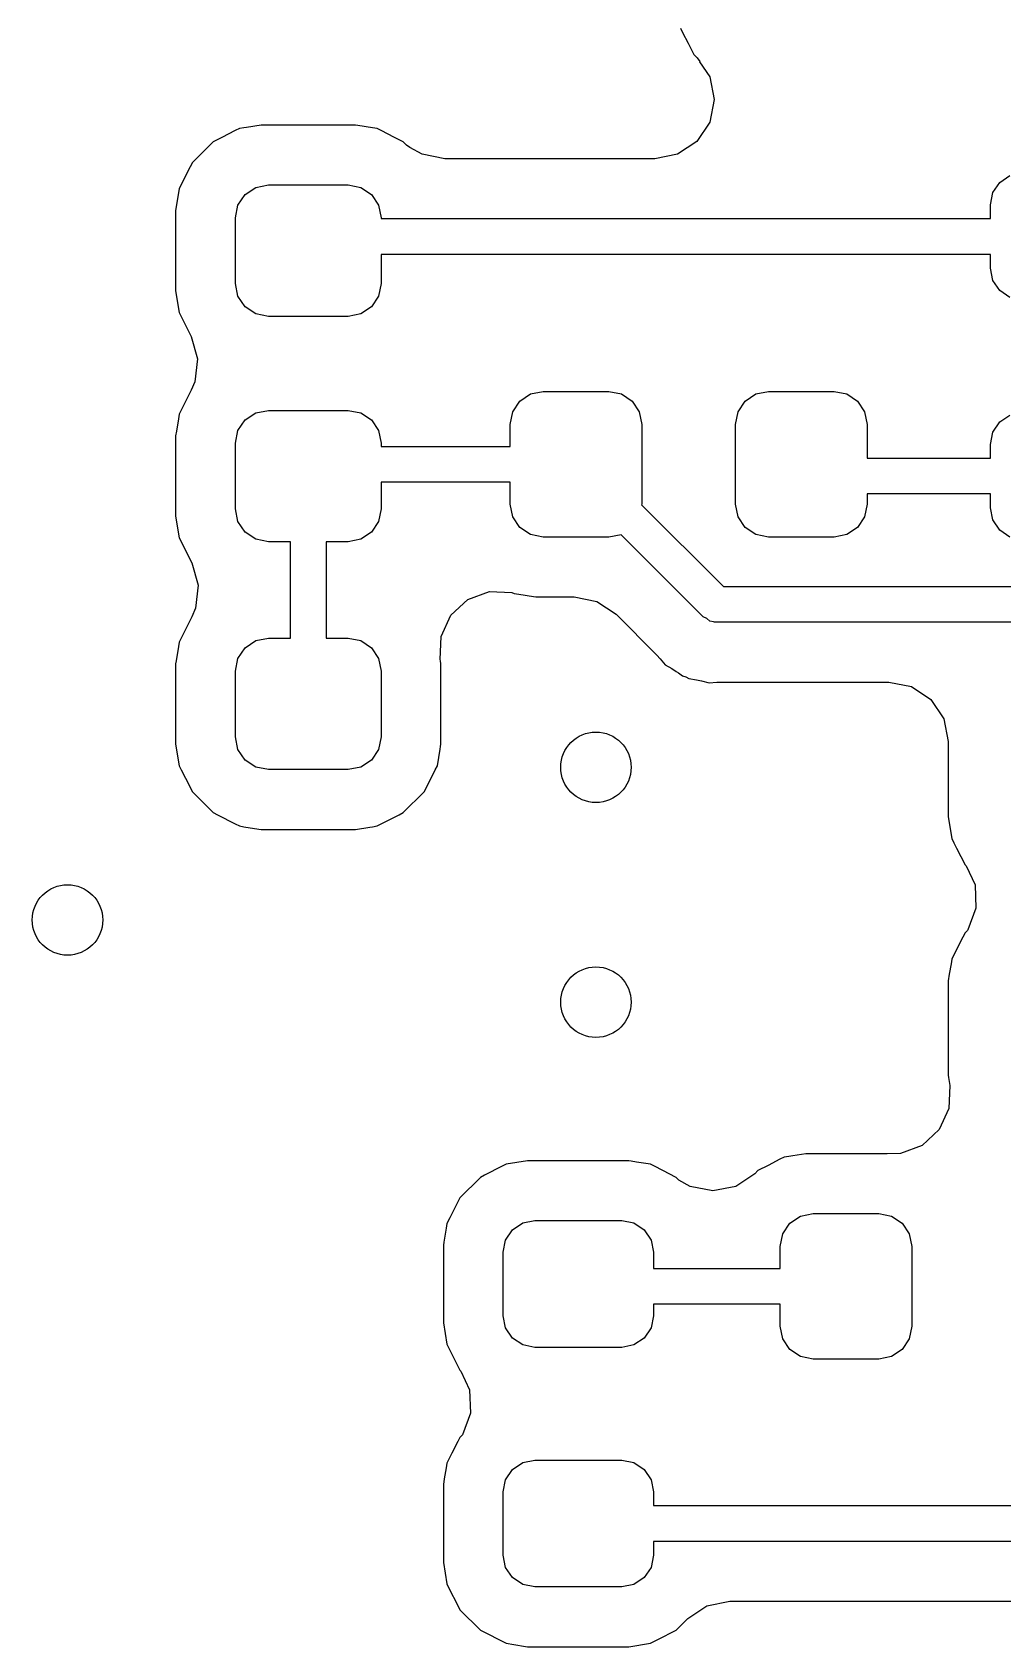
# Model space of a CAD drawing. Extents: x 0.99 to 4.24, y -7.27 to -4.02.
# Drawn here: x 1.8563 to 2.019, y -6.6769 to -6.4063 of the extents above; entities that cross this region are included whole.
import ezdxf

# ---------------------------------------------------------------- set-up
doc = ezdxf.new("R2010")
doc.units = 0
doc.header["$MEASUREMENT"] = 0
doc.layers.add('BLACK', color=7, linetype='CONTINUOUS')

msp = doc.modelspace()

# ---------------------------------------------------------------- linework, layer by layer
at = {"layer": 'BLACK', "linetype": 'CONTINUOUS'}
for p, q in [((1.96497, -6.40565), (1.96532, -6.40635)), ((1.96532, -6.40635), (1.96532, -6.40635)), ((1.96532, -6.40635), (1.96623, -6.40813)), ((1.96623, -6.40813), (1.9672, -6.41003)), ((1.9672, -6.41003), (1.96775, -6.41058)), ((1.96775, -6.41058), (1.96821, -6.41122)), ((1.96821, -6.41122), (1.96818, -6.41125)), ((1.96818, -6.41125), (1.96986, -6.41376)), ((1.96986, -6.41376), (1.97061, -6.41757)), ((1.97061, -6.41757), (1.96986, -6.42138)), ((1.89464, -6.42187), (1.89223, -6.42225)), ((1.90256, -6.42187), (1.89464, -6.42187)), ((1.91008, -6.42187), (1.90256, -6.42187)), ((1.91047, -6.42187), (1.91008, -6.42187)), ((1.91086, -6.42193), (1.91047, -6.42187)), ((1.91334, -6.42232), (1.91086, -6.42193)), ((1.91086, -6.42193), (1.91086, -6.42193)), ((1.96986, -6.42138), (1.9677, -6.42461)), ((1.88662, -6.42468), (1.88314, -6.42816)), ((1.88809, -6.42393), (1.88662, -6.42468)), ((1.89031, -6.4228), (1.88809, -6.42393)), ((1.89101, -6.42245), (1.89031, -6.4228)), ((1.89031, -6.4228), (1.89031, -6.4228)), ((1.89178, -6.42232), (1.89101, -6.42245)), ((1.89223, -6.42225), (1.89178, -6.42232)), ((1.89178, -6.42232), (1.89178, -6.42232)), ((1.91411, -6.42245), (1.91334, -6.42232)), ((1.91481, -6.4228), (1.91411, -6.42245)), ((1.91702, -6.42393), (1.91481, -6.4228)), ((1.91481, -6.4228), (1.91481, -6.4228)), ((1.91849, -6.42468), (1.91702, -6.42393)), ((1.91905, -6.42523), (1.91849, -6.42468)), ((1.9677, -6.42461), (1.96447, -6.42677)), ((1.91959, -6.42563), (1.91905, -6.42523)), ((1.92164, -6.42677), (1.91959, -6.42563)), ((1.92545, -6.42753), (1.92164, -6.42677)), ((1.96065, -6.42753), (1.92545, -6.42753)), ((1.96447, -6.42677), (1.96065, -6.42753)), ((1.88279, -6.42886), (1.88127, -6.43184)), ((1.88314, -6.42816), (1.88279, -6.42886)), ((1.88091, -6.43254), (1.88033, -6.43618)), ((1.88127, -6.43184), (1.88091, -6.43254)), ((1.88127, -6.43184), (1.88127, -6.43184)), ((1.89197, -6.4335), (1.89376, -6.43231)), ((1.89376, -6.43231), (1.89587, -6.43189)), ((1.89587, -6.43189), (1.90925, -6.43189)), ((1.90925, -6.43189), (1.91136, -6.43231)), ((1.91136, -6.43231), (1.91315, -6.4335)), ((2.01733, -6.4332), (2.01849, -6.43148)), ((2.01849, -6.43148), (2.02021, -6.43033)), ((1.89035, -6.4374), (1.89077, -6.43529)), ((1.89077, -6.43529), (1.89197, -6.4335)), ((1.91315, -6.4335), (1.91434, -6.43529)), ((1.91434, -6.43529), (1.91476, -6.4374)), ((2.01693, -6.43524), (2.01733, -6.4332)), ((2.01693, -6.43755), (2.01693, -6.43524)), ((1.88033, -6.43618), (1.88033, -6.44965)), ((1.89035, -6.44843), (1.89035, -6.4374)), ((1.91476, -6.4374), (1.91476, -6.43755)), ((1.91476, -6.43755), (2.01693, -6.43755)), ((2.01693, -6.44355), (1.91476, -6.44355)), ((1.91476, -6.44355), (1.91476, -6.44843)), ((2.01693, -6.44587), (2.01693, -6.44355)), ((2.01733, -6.4479), (2.01693, -6.44587)), ((1.89077, -6.45053), (1.89035, -6.44843)), ((1.91476, -6.44843), (1.91434, -6.45053)), ((2.01849, -6.44962), (2.01733, -6.4479)), ((1.88033, -6.44965), (1.88091, -6.45328)), ((1.89197, -6.45232), (1.89077, -6.45053)), ((1.91434, -6.45053), (1.91315, -6.45232)), ((2.02021, -6.45078), (2.01849, -6.44962)), ((1.88091, -6.45328), (1.88295, -6.45729)), ((1.89376, -6.45352), (1.89197, -6.45232)), ((1.89587, -6.45394), (1.89376, -6.45352)), ((1.90925, -6.45394), (1.89587, -6.45394)), ((1.91136, -6.45352), (1.90925, -6.45394)), ((1.91315, -6.45232), (1.91136, -6.45352)), ((1.88295, -6.45729), (1.88401, -6.46103)), ((1.88401, -6.46103), (1.88355, -6.46489)), ((1.88355, -6.46489), (1.88295, -6.46633)), ((1.88295, -6.46633), (1.88091, -6.47034)), ((1.93684, -6.46994), (1.93803, -6.46815)), ((1.93803, -6.46815), (1.93982, -6.46695)), ((1.93982, -6.46695), (1.94193, -6.46654)), ((1.94193, -6.46654), (1.95295, -6.46654)), ((1.95295, -6.46654), (1.95506, -6.46695)), ((1.95506, -6.46695), (1.95685, -6.46815)), ((1.95685, -6.46815), (1.95804, -6.46994)), ((1.97463, -6.46994), (1.97583, -6.46815)), ((1.97583, -6.46815), (1.97762, -6.46695)), ((1.97762, -6.46695), (1.97972, -6.46654)), ((1.97972, -6.46654), (1.99075, -6.46654)), ((1.99075, -6.46654), (1.99286, -6.46695)), ((1.99286, -6.46695), (1.99465, -6.46815)), ((1.99465, -6.46815), (1.99584, -6.46994)), ((1.88091, -6.47034), (1.88079, -6.47111)), ((1.89197, -6.4713), (1.89376, -6.4701)), ((1.89376, -6.4701), (1.89587, -6.46969)), ((1.89587, -6.46969), (1.90925, -6.46969)), ((1.90925, -6.46969), (1.91136, -6.4701)), ((1.91136, -6.4701), (1.91315, -6.4713)), ((1.93642, -6.47205), (1.93684, -6.46994)), ((1.95804, -6.46994), (1.95846, -6.47205)), ((1.97421, -6.47205), (1.97463, -6.46994)), ((1.99584, -6.46994), (1.99626, -6.47205)), ((2.01849, -6.47164), (2.02021, -6.47048)), ((1.88046, -6.47316), (1.88033, -6.47397)), ((1.88079, -6.47111), (1.88046, -6.47316)), ((1.89035, -6.4752), (1.89077, -6.47309)), ((1.89077, -6.47309), (1.89197, -6.4713)), ((1.91315, -6.4713), (1.91434, -6.47309)), ((1.91434, -6.47309), (1.91476, -6.4752)), ((1.93642, -6.47574), (1.93642, -6.47205)), ((1.95846, -6.47205), (1.95846, -6.48543)), ((1.97421, -6.48543), (1.97421, -6.47205)), ((1.99626, -6.47205), (1.99626, -6.47771)), ((2.01693, -6.47539), (2.01733, -6.47336)), ((2.01733, -6.47336), (2.01849, -6.47164)), ((1.88033, -6.47397), (1.88033, -6.48744)), ((1.89035, -6.48622), (1.89035, -6.4752)), ((1.91476, -6.4752), (1.91476, -6.47574)), ((1.91476, -6.47574), (1.93642, -6.47574)), ((2.01693, -6.47771), (2.01693, -6.47539)), ((1.99626, -6.47771), (2.01693, -6.47771)), ((1.93642, -6.48174), (1.91476, -6.48174)), ((1.91476, -6.48174), (1.91476, -6.48622)), ((1.93642, -6.48543), (1.93642, -6.48174)), ((2.01693, -6.48371), (1.99626, -6.48371)), ((1.99626, -6.48371), (1.99626, -6.48543)), ((2.01693, -6.48602), (2.01693, -6.48371)), ((1.89077, -6.48833), (1.89035, -6.48622)), ((1.91476, -6.48622), (1.91434, -6.48833)), ((1.93684, -6.48754), (1.93642, -6.48543)), ((1.95846, -6.48543), (1.95845, -6.48551)), ((1.95845, -6.48551), (1.97216, -6.49921)), ((1.97463, -6.48754), (1.97421, -6.48543)), ((1.99626, -6.48543), (1.99584, -6.48754)), ((2.01733, -6.48806), (2.01693, -6.48602)), ((1.88033, -6.48744), (1.88091, -6.49108)), ((1.89197, -6.49012), (1.89077, -6.48833)), ((1.91434, -6.48833), (1.91315, -6.49012)), ((1.93803, -6.48933), (1.93684, -6.48754)), ((1.93982, -6.49053), (1.93803, -6.48933)), ((1.97583, -6.48933), (1.97463, -6.48754)), ((1.97762, -6.49053), (1.97583, -6.48933)), ((1.99465, -6.48933), (1.99286, -6.49053)), ((1.99584, -6.48754), (1.99465, -6.48933)), ((2.01849, -6.48978), (2.01733, -6.48806)), ((2.02021, -6.49093), (2.01849, -6.48978)), ((1.88091, -6.49108), (1.88305, -6.49528)), ((1.89376, -6.49131), (1.89197, -6.49012)), ((1.89587, -6.49173), (1.89376, -6.49131)), ((1.89956, -6.49173), (1.89587, -6.49173)), ((1.89956, -6.50787), (1.89956, -6.49173)), ((1.90925, -6.49173), (1.90556, -6.49173)), ((1.90556, -6.49173), (1.90556, -6.50787)), ((1.91136, -6.49131), (1.90925, -6.49173)), ((1.91315, -6.49012), (1.91136, -6.49131)), ((1.94193, -6.49094), (1.93982, -6.49053)), ((1.95295, -6.49094), (1.94193, -6.49094)), ((1.955, -6.49054), (1.95295, -6.49094)), ((1.96879, -6.50433), (1.955, -6.49054)), ((1.97972, -6.49094), (1.97762, -6.49053)), ((1.99075, -6.49094), (1.97972, -6.49094)), ((1.99286, -6.49053), (1.99075, -6.49094)), ((1.88305, -6.49528), (1.88411, -6.49902)), ((1.88411, -6.49902), (1.88365, -6.50288)), ((1.92931, -6.50141), (1.93295, -6.50006)), ((1.93295, -6.50006), (1.93672, -6.50021)), ((1.93672, -6.50021), (1.93707, -6.50039)), ((1.93707, -6.50039), (1.93784, -6.50051)), ((1.93784, -6.50051), (1.93784, -6.50051)), ((1.93784, -6.50051), (1.94032, -6.5009)), ((1.97216, -6.49921), (2.05143, -6.49921)), ((1.88365, -6.50288), (1.88305, -6.50432)), ((1.92645, -6.50405), (1.92931, -6.50141)), ((1.94032, -6.5009), (1.94032, -6.5009)), ((1.94032, -6.5009), (1.94071, -6.50096)), ((1.94071, -6.50096), (1.94162, -6.50096)), ((1.94162, -6.50096), (1.94713, -6.50096)), ((1.94713, -6.50096), (1.95094, -6.50172)), ((1.95094, -6.50172), (1.95417, -6.50388)), ((1.88305, -6.50432), (1.88091, -6.50853)), ((1.92482, -6.50758), (1.92645, -6.50405)), ((1.95417, -6.50388), (1.961, -6.51071)), ((1.96939, -6.50461), (1.96879, -6.50433)), ((1.96989, -6.50503), (1.96939, -6.50461)), ((1.97053, -6.50515), (1.96989, -6.50503)), ((1.97065, -6.5052), (1.97053, -6.50515)), ((1.97073, -6.50518), (1.97065, -6.5052)), ((1.97091, -6.50521), (1.97073, -6.50518)), ((2.05018, -6.50521), (1.97091, -6.50521)), ((1.88091, -6.50853), (1.88079, -6.5093)), ((1.89197, -6.50949), (1.89376, -6.50829)), ((1.89376, -6.50829), (1.89587, -6.50787)), ((1.89587, -6.50787), (1.89956, -6.50787)), ((1.90556, -6.50787), (1.90925, -6.50787)), ((1.90925, -6.50787), (1.91136, -6.50829)), ((1.91136, -6.50829), (1.91315, -6.50949)), ((1.92467, -6.51146), (1.92482, -6.50758)), ((1.88079, -6.5093), (1.88041, -6.51167)), ((1.89035, -6.51339), (1.89077, -6.51128)), ((1.89077, -6.51128), (1.89197, -6.50949)), ((1.91315, -6.50949), (1.91434, -6.51128)), ((1.91434, -6.51128), (1.91476, -6.51339)), ((1.92471, -6.5117), (1.92467, -6.51146)), ((1.961, -6.51071), (1.96158, -6.51135)), ((1.96158, -6.51135), (1.96242, -6.51234)), ((1.88041, -6.51167), (1.88033, -6.51216)), ((1.88033, -6.51216), (1.88033, -6.52563)), ((1.89035, -6.52441), (1.89035, -6.51339)), ((1.91476, -6.51339), (1.91476, -6.52441)), ((1.92478, -6.51216), (1.92471, -6.5117)), ((1.92478, -6.52563), (1.92478, -6.51216)), ((1.96242, -6.51234), (1.96353, -6.51299)), ((1.96353, -6.51299), (1.96427, -6.51345)), ((1.96427, -6.51345), (1.96461, -6.51369)), ((1.96461, -6.51369), (1.96461, -6.51369)), ((1.96461, -6.51369), (1.96533, -6.51419)), ((1.96533, -6.51419), (1.96589, -6.51434)), ((1.96589, -6.51434), (1.96639, -6.51464)), ((1.96639, -6.51464), (1.96766, -6.51486)), ((1.96766, -6.51486), (1.96851, -6.51505)), ((1.96851, -6.51505), (1.96976, -6.51538)), ((1.96976, -6.51538), (1.97105, -6.51527)), ((1.97105, -6.51527), (1.97192, -6.51523)), ((1.97192, -6.51523), (1.9999, -6.51523)), ((1.9999, -6.51523), (2.00371, -6.51599)), ((2.00371, -6.51599), (2.00694, -6.51815)), ((2.00694, -6.51815), (2.0091, -6.52138)), ((2.0091, -6.52138), (2.00986, -6.52519)), ((1.89077, -6.52652), (1.89035, -6.52441)), ((1.91476, -6.52441), (1.91434, -6.52652)), ((1.88033, -6.52563), (1.88091, -6.52927)), ((1.89197, -6.52831), (1.89077, -6.52652)), ((1.91434, -6.52652), (1.91315, -6.52831)), ((1.92421, -6.52927), (1.92465, -6.52649)), ((1.92465, -6.52649), (1.92472, -6.52602)), ((1.92472, -6.52602), (1.92478, -6.52563)), ((1.92472, -6.52602), (1.92472, -6.52602)), ((2.00986, -6.52519), (2.00986, -6.53135)), ((1.88091, -6.52927), (1.88127, -6.52997)), ((1.88127, -6.52997), (1.88127, -6.52997)), ((1.88127, -6.52997), (1.88197, -6.53135)), ((1.89376, -6.5295), (1.89197, -6.52831)), ((1.89587, -6.52992), (1.89376, -6.5295)), ((1.90925, -6.52992), (1.89587, -6.52992)), ((1.91136, -6.5295), (1.90925, -6.52992)), ((1.91315, -6.52831), (1.91136, -6.5295)), ((1.92315, -6.53135), (1.92385, -6.52997)), ((1.92385, -6.52997), (1.92421, -6.52927)), ((1.92385, -6.52997), (1.92385, -6.52997)), ((1.88197, -6.53135), (1.88314, -6.53365)), ((1.92197, -6.53365), (1.92315, -6.53135)), ((2.00986, -6.53135), (2.00986, -6.53784)), ((1.88314, -6.53365), (1.88662, -6.53713)), ((1.91849, -6.53713), (1.92197, -6.53365)), ((1.88662, -6.53713), (1.88732, -6.53749)), ((1.88732, -6.53749), (1.89031, -6.53901)), ((1.91481, -6.53901), (1.9178, -6.53749)), ((1.9178, -6.53749), (1.91849, -6.53713)), ((2.00986, -6.53784), (2.01044, -6.54147)), ((1.89031, -6.53901), (1.89031, -6.53901)), ((1.89031, -6.53901), (1.89101, -6.53936)), ((1.89101, -6.53936), (1.89178, -6.53949)), ((1.89178, -6.53949), (1.89426, -6.53988)), ((1.89426, -6.53988), (1.89426, -6.53988)), ((1.89426, -6.53988), (1.89464, -6.53994)), ((1.89464, -6.53994), (1.89504, -6.53994)), ((1.89504, -6.53994), (1.90256, -6.53994)), ((1.90256, -6.53994), (1.91047, -6.53994)), ((1.91047, -6.53994), (1.91289, -6.53956)), ((1.91289, -6.53956), (1.91334, -6.53949)), ((1.91334, -6.53949), (1.91411, -6.53936)), ((1.91334, -6.53949), (1.91334, -6.53949)), ((1.91411, -6.53936), (1.91481, -6.53901)), ((1.91481, -6.53901), (1.91481, -6.53901)), ((2.01044, -6.54147), (2.01079, -6.54217)), ((2.01079, -6.54217), (2.01079, -6.54217)), ((2.01079, -6.54217), (2.01126, -6.54309)), ((2.01126, -6.54309), (2.01267, -6.54586)), ((2.01267, -6.54586), (2.01289, -6.54607)), ((2.01289, -6.54607), (2.01435, -6.54925)), ((2.01435, -6.54925), (2.0145, -6.55313)), ((2.0145, -6.55313), (2.01316, -6.55678)), ((2.01267, -6.55729), (2.01232, -6.55799)), ((2.0131, -6.55686), (2.01267, -6.55729)), ((2.01316, -6.55678), (2.0131, -6.55686)), ((2.01232, -6.55799), (2.01079, -6.56098)), ((2.01032, -6.56245), (2.01003, -6.56423)), ((2.01044, -6.56168), (2.01032, -6.56245)), ((2.01079, -6.56098), (2.01044, -6.56168)), ((2.01079, -6.56098), (2.01079, -6.56098)), ((2.01003, -6.56423), (2.00986, -6.56531)), ((2.00986, -6.56531), (2.00986, -6.58114)), ((2.00986, -6.58114), (2.00992, -6.58153)), ((2.00992, -6.58153), (2.00992, -6.58153)), ((2.00992, -6.58153), (2.01013, -6.58286)), ((2.01013, -6.58286), (2.00998, -6.58674)), ((2.00998, -6.58674), (2.00835, -6.59027)), ((2.00835, -6.59027), (2.0055, -6.59291)), ((1.98165, -6.59524), (1.97966, -6.59626)), ((1.98235, -6.59489), (1.98165, -6.59524)), ((1.98165, -6.59524), (1.98165, -6.59524)), ((1.98312, -6.59476), (1.98235, -6.59489)), ((1.98379, -6.59466), (1.98312, -6.59476)), ((1.98312, -6.59476), (1.98312, -6.59476)), ((1.98598, -6.59431), (1.98379, -6.59466)), ((1.99271, -6.59431), (1.98598, -6.59431)), ((1.99906, -6.59431), (1.99271, -6.59431)), ((1.99945, -6.59431), (1.99906, -6.59431)), ((1.99964, -6.59434), (1.99945, -6.59431)), ((2.00185, -6.59425), (1.99964, -6.59434)), ((2.0055, -6.59291), (2.00185, -6.59425)), ((1.93212, -6.59791), (1.93143, -6.59827)), ((1.93505, -6.59642), (1.93212, -6.59791)), ((1.93212, -6.59791), (1.93212, -6.59791)), ((1.93575, -6.59606), (1.93505, -6.59642)), ((1.93934, -6.59549), (1.93575, -6.59606)), ((1.94783, -6.59549), (1.93934, -6.59549)), ((1.95593, -6.59549), (1.94783, -6.59549)), ((1.95632, -6.59549), (1.95593, -6.59549)), ((1.95671, -6.59555), (1.95632, -6.59549)), ((1.95762, -6.5957), (1.95671, -6.59555)), ((1.95671, -6.59555), (1.95671, -6.59555)), ((1.95992, -6.59606), (1.95762, -6.5957)), ((1.96061, -6.59642), (1.95992, -6.59606)), ((1.962, -6.59712), (1.96061, -6.59642)), ((1.96061, -6.59642), (1.96061, -6.59642)), ((1.96424, -6.59827), (1.962, -6.59712)), ((1.97741, -6.59767), (1.97677, -6.59814)), ((1.97796, -6.59712), (1.97741, -6.59767)), ((1.97966, -6.59626), (1.97796, -6.59712)), ((1.93143, -6.59827), (1.92799, -6.6017)), ((1.96471, -6.59873), (1.96424, -6.59827)), ((1.9666, -6.59979), (1.96471, -6.59873)), ((1.97041, -6.60055), (1.9666, -6.59979)), ((1.97422, -6.59979), (1.97041, -6.60055)), ((1.97675, -6.5981), (1.97422, -6.59979)), ((1.97677, -6.59814), (1.97675, -6.5981)), ((1.92763, -6.6024), (1.92629, -6.60504)), ((1.92799, -6.6017), (1.92763, -6.6024)), ((1.92763, -6.6024), (1.92763, -6.6024)), ((1.92579, -6.60603), (1.92566, -6.6068)), ((1.92629, -6.60504), (1.92579, -6.60603)), ((1.93679, -6.60707), (1.93852, -6.60592)), ((1.93852, -6.60592), (1.94055, -6.60551)), ((1.94055, -6.60551), (1.95512, -6.60551)), ((1.95512, -6.60551), (1.95715, -6.60592)), ((1.95715, -6.60592), (1.95888, -6.60707)), ((1.98211, -6.60773), (1.98331, -6.60595)), ((1.98331, -6.60595), (1.9851, -6.60475)), ((1.9851, -6.60475), (1.9872, -6.60433)), ((1.9872, -6.60433), (1.99823, -6.60433)), ((1.99823, -6.60433), (2.00034, -6.60475)), ((2.00034, -6.60475), (2.00213, -6.60595)), ((2.00213, -6.60595), (2.00332, -6.60773)), ((1.92566, -6.6068), (1.92529, -6.60915)), ((1.93524, -6.61083), (1.93564, -6.60879)), ((1.93564, -6.60879), (1.93679, -6.60707)), ((1.95888, -6.60707), (1.96003, -6.60879)), ((1.96003, -6.60879), (1.96043, -6.61083)), ((1.98169, -6.60984), (1.98211, -6.60773)), ((2.00332, -6.60773), (2.00374, -6.60984)), ((1.92529, -6.60915), (1.92522, -6.60962)), ((1.92522, -6.60962), (1.92522, -6.62266)), ((1.93524, -6.62146), (1.93524, -6.61083)), ((1.96043, -6.61083), (1.96043, -6.61354)), ((1.98169, -6.61354), (1.98169, -6.60984)), ((2.00374, -6.60984), (2.00374, -6.62323)), ((1.96043, -6.61354), (1.98169, -6.61354)), ((1.98169, -6.61954), (1.96043, -6.61954)), ((1.96043, -6.61954), (1.96043, -6.62146)), ((1.98169, -6.62323), (1.98169, -6.61954)), ((1.93564, -6.62349), (1.93524, -6.62146)), ((1.96043, -6.62146), (1.96003, -6.62349)), ((1.92522, -6.62266), (1.92579, -6.62625)), ((1.93679, -6.62521), (1.93564, -6.62349)), ((1.96003, -6.62349), (1.95888, -6.62521)), ((1.98211, -6.62534), (1.98169, -6.62323)), ((2.00374, -6.62323), (2.00332, -6.62534)), ((1.92579, -6.62625), (1.92799, -6.63058)), ((1.93852, -6.62637), (1.93679, -6.62521)), ((1.94055, -6.62677), (1.93852, -6.62637)), ((1.95512, -6.62677), (1.94055, -6.62677)), ((1.95715, -6.62637), (1.95512, -6.62677)), ((1.95888, -6.62521), (1.95715, -6.62637)), ((1.98331, -6.62713), (1.98211, -6.62534)), ((1.9851, -6.62832), (1.98331, -6.62713)), ((2.00213, -6.62713), (2.00034, -6.62832)), ((2.00332, -6.62534), (2.00213, -6.62713)), ((1.9872, -6.62874), (1.9851, -6.62832)), ((1.99823, -6.62874), (1.9872, -6.62874)), ((2.00034, -6.62832), (1.99823, -6.62874)), ((1.92799, -6.63058), (1.92816, -6.63076)), ((1.92816, -6.63076), (1.92961, -6.6339)), ((1.92961, -6.6339), (1.92976, -6.63778)), ((1.92976, -6.63778), (1.92842, -6.64142)), ((1.92763, -6.64256), (1.92664, -6.6445)), ((1.92799, -6.64186), (1.92763, -6.64256)), ((1.92841, -6.64144), (1.92799, -6.64186)), ((1.92842, -6.64142), (1.92841, -6.64144)), ((1.92579, -6.64619), (1.92566, -6.64696)), ((1.92664, -6.6445), (1.92579, -6.64619)), ((1.93679, -6.64723), (1.93852, -6.64607)), ((1.93852, -6.64607), (1.94055, -6.64567)), ((1.94055, -6.64567), (1.95512, -6.64567)), ((1.95512, -6.64567), (1.95715, -6.64607)), ((1.95715, -6.64607), (1.95888, -6.64723)), ((1.92537, -6.64879), (1.92522, -6.64978)), ((1.92566, -6.64696), (1.92537, -6.64879)), ((1.93524, -6.65098), (1.93564, -6.64895)), ((1.93564, -6.64895), (1.93679, -6.64723)), ((1.95888, -6.64723), (1.96003, -6.64895)), ((1.96003, -6.64895), (1.96043, -6.65098)), ((1.92522, -6.64978), (1.92522, -6.66282)), ((1.93524, -6.66161), (1.93524, -6.65098)), ((1.96043, -6.65098), (1.96043, -6.6533)), ((1.96043, -6.6533), (2.0626, -6.6533)), ((2.06273, -6.6593), (1.96043, -6.6593)), ((1.96043, -6.6593), (1.96043, -6.66161)), ((1.92522, -6.66282), (1.92579, -6.66641)), ((1.93564, -6.66365), (1.93524, -6.66161)), ((1.96043, -6.66161), (1.96003, -6.66365)), ((1.93679, -6.66537), (1.93564, -6.66365)), ((1.93852, -6.66652), (1.93679, -6.66537)), ((1.95888, -6.66537), (1.95715, -6.66652)), ((1.96003, -6.66365), (1.95888, -6.66537)), ((1.92579, -6.66641), (1.92614, -6.66711)), ((1.92614, -6.66711), (1.92763, -6.67004)), ((1.94055, -6.66693), (1.93852, -6.66652)), ((1.95512, -6.66693), (1.94055, -6.66693)), ((1.95715, -6.66652), (1.95512, -6.66693)), ((1.92763, -6.67004), (1.92763, -6.67004)), ((1.92763, -6.67004), (1.92799, -6.67074)), ((1.92799, -6.67074), (1.93143, -6.67417)), ((1.96618, -6.67224), (1.96941, -6.67008)), ((1.96941, -6.67008), (1.97323, -6.66932)), ((1.97323, -6.66932), (2.053, -6.66932)), ((1.96424, -6.67417), (1.96618, -6.67224)), ((1.93143, -6.67417), (1.93212, -6.67453)), ((1.93212, -6.67453), (1.93212, -6.67453)), ((1.93212, -6.67453), (1.93505, -6.67602)), ((1.93505, -6.67602), (1.93505, -6.67602)), ((1.93505, -6.67602), (1.93575, -6.67638)), ((1.93575, -6.67638), (1.937, -6.67658)), ((1.95632, -6.67695), (1.95992, -6.67638)), ((1.95992, -6.67638), (1.96183, -6.6754)), ((1.96183, -6.6754), (1.96355, -6.67453)), ((1.96355, -6.67453), (1.96424, -6.67417)), ((1.96355, -6.67453), (1.96355, -6.67453)), ((1.937, -6.67658), (1.93896, -6.67689)), ((1.93896, -6.67689), (1.93896, -6.67689)), ((1.93896, -6.67689), (1.93934, -6.67695)), ((1.93934, -6.67695), (1.93974, -6.67695)), ((1.93974, -6.67695), (1.94784, -6.67695)), ((1.94784, -6.67695), (1.95632, -6.67695))]:
    msp.add_line(p, q, dxfattribs=at)
at = {"layer": 'BLACK'}
for centre in [(1.95079, -6.52953), (1.8622, -6.55512), (1.95079, -6.5689)]:
    msp.add_circle(centre, 0.00591, dxfattribs=at)

doc.saveas('drawing.dxf')
